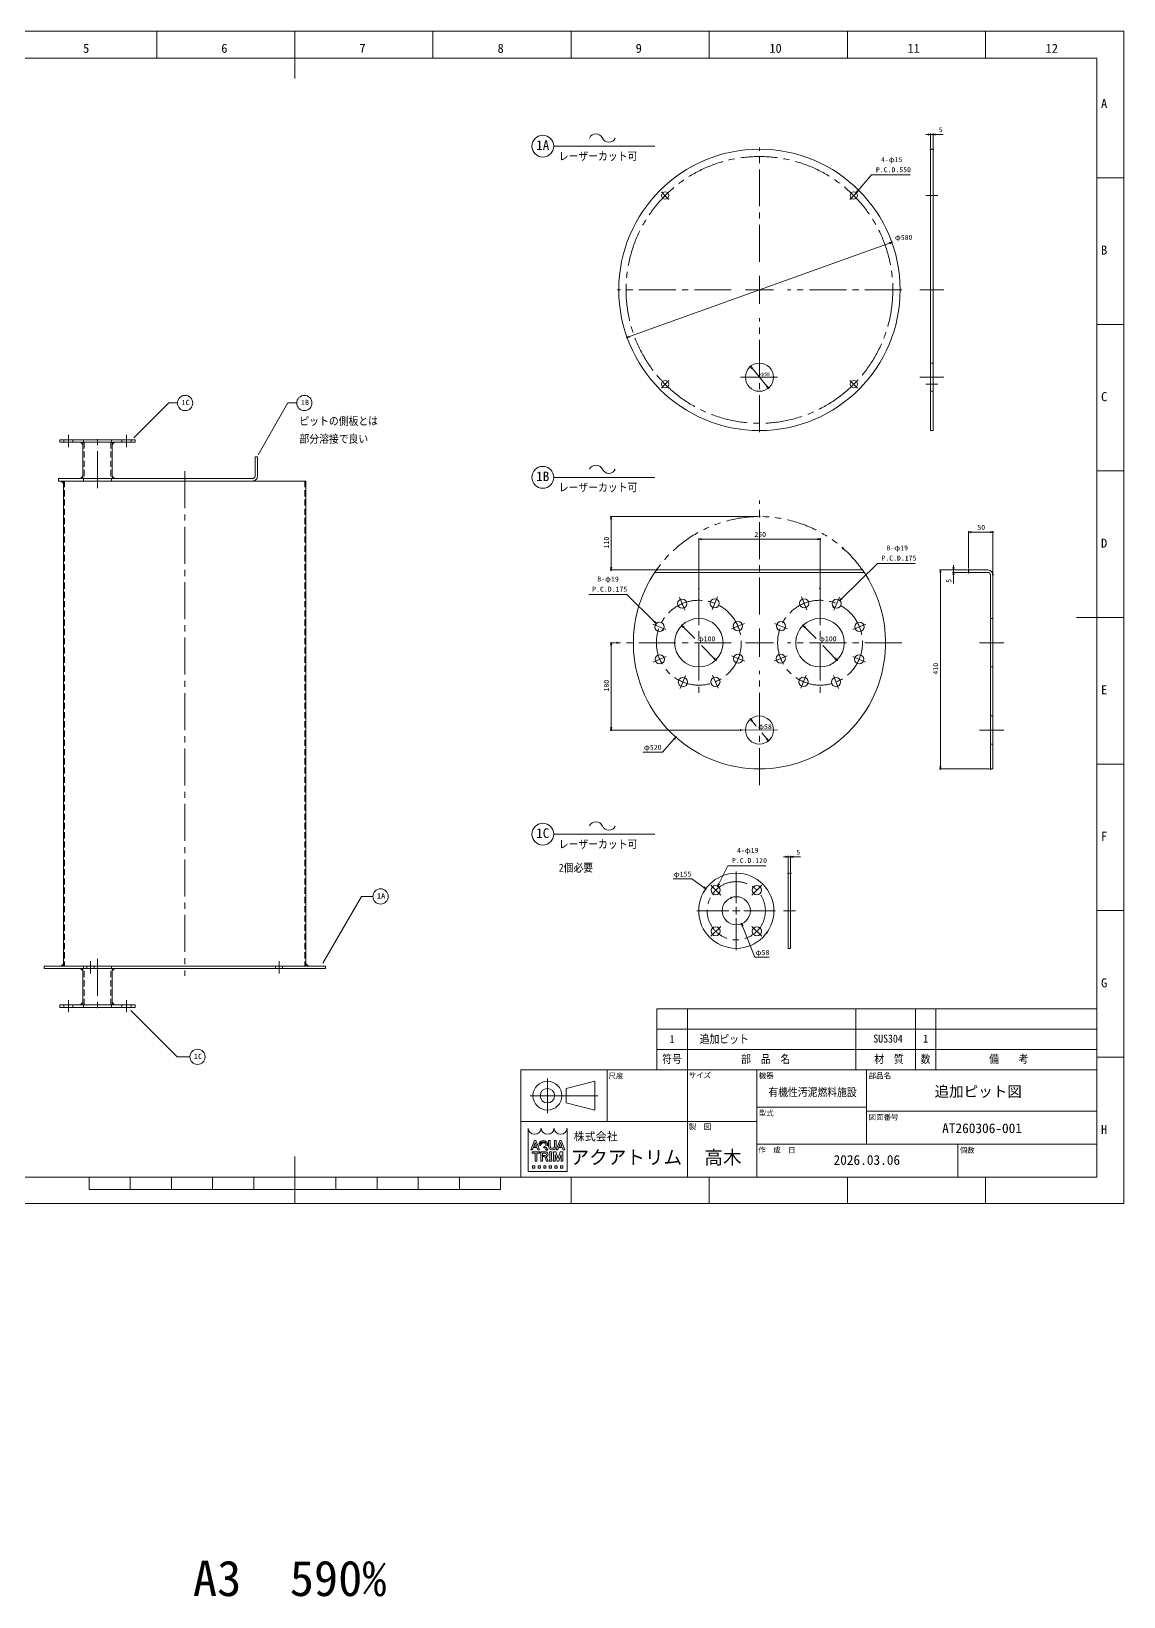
# Model space of a CAD drawing. Units: millimetres at full size. Extents: x -34906 to 7411, y -8440 to 3030.
# Drawn here: x -1126 to 1127, y -8321 to -5094 of the extents above; entities that cross this region are included whole.
import ezdxf
from ezdxf.enums import TextEntityAlignment as Align

# ---------------------------------------------------------------- set-up
doc = ezdxf.new("R2010")
doc.units = ezdxf.units.MM
doc.header["$LTSCALE"] = 4
doc.header["$PDMODE"] = 32
doc.header["$PDSIZE"] = 2
for name, pattern in [('USER1', [28.575, 19.05, -3.175, 3.175, -3.175]), ('USER3', [31.75, 15.875, -3.175, 3.175, -3.175, 3.175, -3.175]), ('USER4', [4.7625, 3.175, -1.5875])]:
    doc.linetypes.add(name, pattern=pattern)
for name, color, linetype, lineweight in [('0-1_Defpoints', 7, 'Continuous', 18), ('0-2_01_外形線', 7, 'Continuous', 18), ('0-3_04_中心線', 7, 'USER1', 9), ('0-4_06_文字', 7, 'Continuous', 9), ('0-5_07_寸法線', 7, 'Continuous', 9), ('0-6_02_細線', 5, 'Continuous', 18), ('0-7_99_図枠', 7, 'Continuous', 18), ('0-8_05_仮想線', 2, 'Continuous', 18), ('0-9_10_補助線', 8, 'Continuous', 18), ('0-A_03_かくれ線', 6, 'USER4', 18)]:
    doc.layers.add(name, color=color, linetype=linetype, lineweight=lineweight)
doc.layers.add('0-F_06_PHANTOM', color=4, linetype='Continuous')
doc.styles.add('ＭＳ ゴシック', font='')
doc.styles.get('ＭＳ ゴシック').set_extended_font_data('MS Gothic')

# ---------------------------------------------------------------- blocks, each defined once
blk = doc.blocks.new('AM_BALLOON1')
at = {"layer": '0-9_10_補助線', "color": 3, "lineweight": 9}
blk.add_circle((0, 0), 2.5, dxfattribs=at)

msp = doc.modelspace()

# ---------------------------------------------------------------- linework, layer by layer
at = {"layer": '0-1_Defpoints'}
msp.add_lwpolyline([(-2291.187, -7510.374), (1126.689, -7510.374), (1126.689, -5093.694), (-2291.187, -5093.694)], close=True, dxfattribs=at)
at = {"layer": '0-2_01_外形線'}
for p, q in [((-1069.293, -6020.711), (-669.293, -6020.711)), ((159.873, -6209.071), (591.497, -6209.071)), ((588.053, -6204.071), (163.317, -6204.071)), ((856.899, -6614.071), (856.899, -6214.071))]:
    msp.add_line(p, q, dxfattribs=at)
for points in [[(728.688, -5916.756), (733.688, -5916.756), (733.688, -5336.756), (728.688, -5336.756)], [(-1066.733, -5935.711), (-911.733, -5935.711), (-911.733, -5940.711), (-1066.733, -5940.711)], [(-1019.483, -5940.711), (-1019.483, -5945.711), (-1024.483, -5940.711)], [(-1019.483, -5940.711), (-958.983, -5940.711), (-958.983, -6015.711), (-1019.483, -6015.711)], [(-958.983, -5940.711), (-958.983, -5945.711), (-953.983, -5940.711)], [(-1059.293, -6020.711), (-1059.293, -6025.711), (-1064.293, -6020.711)], [(-1059.293, -7020.711), (-559.293, -7020.711), (-559.293, -6020.711), (-1059.293, -6020.711)], [(-1019.483, -6015.711), (-1019.483, -6010.711), (-1024.483, -6015.711)], [(-958.983, -6015.711), (-958.983, -6010.711), (-953.983, -6015.711)], [(434.976, -6984.076), (439.976, -6984.076), (439.976, -6829.076), (434.976, -6829.076)], [(-1099.293, -7025.711), (-519.293, -7025.711), (-519.293, -7020.711), (-1099.293, -7020.711)], [(-1059.293, -7020.711), (-1059.293, -7015.711), (-1064.293, -7020.711)], [(-1019.483, -7025.711), (-1019.483, -7030.711), (-1024.483, -7025.711)], [(-1019.483, -7100.711), (-958.983, -7100.711), (-958.983, -7025.711), (-1019.483, -7025.711)], [(-958.983, -7025.711), (-958.983, -7030.711), (-953.983, -7025.711)], [(-559.293, -7020.711), (-559.293, -7015.711), (-554.293, -7020.711)], [(-1019.483, -7100.711), (-1019.483, -7095.711), (-1024.483, -7100.711)], [(-958.983, -7100.711), (-958.983, -7095.711), (-953.983, -7100.711)], [(-1066.733, -7105.711), (-911.733, -7105.711), (-911.733, -7100.711), (-1066.733, -7100.711)]]:
    msp.add_lwpolyline(points, close=True, dxfattribs=at)
for points in [[(-659.293, -6010.711), (-659.293, -5970.711), (-664.293, -5970.711), (-664.293, -6010.711)], [(-669.293, -6015.711), (-1069.293, -6015.711), (-1069.293, -6020.711)], [(846.899, -6204.071), (806.899, -6204.071), (806.899, -6209.071), (846.899, -6209.071)], [(851.899, -6214.071), (851.899, -6614.071), (856.899, -6614.071)]]:
    msp.add_lwpolyline(points, dxfattribs=at)
for centre, radius in [((375.692, -5626.756), 290), ((181.238, -5432.301), 7.5), ((570.147, -5432.301), 7.5), ((375.692, -5806.756), 29), ((181.238, -5821.21), 7.5), ((570.147, -5821.21), 7.5), ((216.496, -6273.527), 9.5), ((283.463, -6272.942), 9.5), ((467.907, -6272.942), 9.5), ((534.874, -6273.527), 9.5), ((169.556, -6321.293), 9.5), ((250.685, -6354.071), 50), ((331.229, -6319.882), 9.5), ((420.141, -6319.882), 9.5), ((500.685, -6354.071), 50), ((581.814, -6321.293), 9.5), ((170.141, -6388.26), 9.5), ((331.814, -6386.849), 9.5), ((419.556, -6386.849), 9.5), ((581.229, -6388.26), 9.5), ((217.907, -6435.199), 9.5), ((284.874, -6434.615), 9.5), ((466.496, -6434.615), 9.5), ((533.463, -6435.199), 9.5), ((375.692, -6534.013), 29), ((327.919, -6906.576), 77.5), ((285.492, -6864.15), 9.5), ((370.345, -6864.15), 9.5), ((327.919, -6906.576), 29), ((285.492, -6949.003), 9.5), ((370.345, -6949.003), 9.5)]:
    msp.add_circle(centre, radius, dxfattribs=at)
for centre, radius, start, end in [((-669.293, -6010.711), 10, 270, 360), ((-669.293, -6010.711), 5, 270, 360), ((375.685, -6354.071), 260, 144.76558, 35.23442), ((846.899, -6214.071), 10, 0, 90), ((846.899, -6214.071), 5, 0, 90)]:
    msp.add_arc(centre, radius, start, end, dxfattribs=at)
at = {"layer": '0-3_04_中心線'}
for p, q in [((375.685, -5568.773), (375.685, -5333.273)), ((173.445, -5424.523), (180.163, -5431.241)), ((173.445, -5440.079), (180.163, -5433.362)), ((182.284, -5431.241), (189.001, -5424.523)), ((182.284, -5433.362), (189.001, -5440.079)), ((569.086, -5431.241), (562.368, -5424.523)), ((562.368, -5440.079), (569.086, -5433.362)), ((571.207, -5431.241), (577.925, -5424.523)), ((577.925, -5440.079), (571.207, -5433.362)), ((317.685, -5626.773), (82.185, -5626.773)), ((669.185, -5626.773), (433.685, -5626.773)), ((375.685, -5920.273), (375.685, -5684.773)), ((180.163, -5820.149), (173.445, -5813.432)), ((173.445, -5828.988), (180.163, -5822.271)), ((182.284, -5820.149), (189.001, -5813.432)), ((189.001, -5828.988), (182.284, -5822.271)), ((569.086, -5820.149), (562.368, -5813.432)), ((569.086, -5822.271), (562.368, -5828.988)), ((577.925, -5813.432), (571.207, -5820.149)), ((577.925, -5828.988), (571.207, -5822.271)), ((375.685, -6296.071), (375.685, -6060.571)), ((317.685, -6354.071), (82.185, -6354.071)), ((669.185, -6354.071), (433.685, -6354.071)), ((375.685, -6647.571), (375.685, -6412.071)), ((327.919, -6891.076), (327.919, -6825.576)), ((246.919, -6906.576), (312.419, -6906.576)), ((327.919, -6987.576), (327.919, -6922.076)), ((343.419, -6906.576), (408.919, -6906.576))]:
    msp.add_line(p, q, dxfattribs=at)
at = {"layer": '0-3_04_中心線', "linetype": 'Continuous'}
for p, q in [((180.693, -5431.771), (181.754, -5432.832)), ((180.693, -5432.832), (181.754, -5431.771)), ((569.616, -5432.832), (570.677, -5431.771)), ((570.677, -5432.832), (569.616, -5431.771)), ((375.685, -5655.773), (375.685, -5597.773)), ((404.685, -5626.773), (346.685, -5626.773)), ((180.693, -5821.74), (181.754, -5820.68)), ((181.754, -5821.74), (180.693, -5820.68)), ((570.677, -5821.74), (569.616, -5820.68)), ((570.677, -5820.68), (569.616, -5821.74)), ((404.685, -6354.071), (346.685, -6354.071)), ((375.685, -6383.071), (375.685, -6325.071)), ((327.919, -6914.326), (327.919, -6898.826)), ((320.169, -6906.576), (335.669, -6906.576))]:
    msp.add_line(p, q, dxfattribs=at)
at = {"layer": '0-3_04_中心線', "color": 1, "lineweight": 18}
for p, q in [((718.688, -5432.301), (743.688, -5432.301)), ((706.188, -5626.756), (756.188, -5626.756)), ((336.692, -5806.735), (414.692, -5806.776)), ((706.188, -5806.776), (756.188, -5806.776)), ((718.688, -5821.228), (743.688, -5821.228)), ((-1049.233, -5925.711), (-1049.233, -5950.711)), ((-989.233, -6035.711), (-989.233, -5925.711)), ((-929.233, -5925.711), (-929.233, -5950.711)), ((-809.293, -6000.711), (-809.293, -7040.711)), ((250.685, -6241.571), (250.685, -6466.571)), ((288.895, -6259.498), (278.031, -6286.386)), ((462.475, -6259.498), (473.339, -6286.386)), ((500.685, -6241.571), (500.685, -6466.571)), ((210.83, -6260.179), (222.162, -6286.874)), ((540.54, -6260.179), (529.208, -6286.874)), ((156.112, -6315.861), (183.001, -6326.725)), ((344.576, -6314.216), (317.882, -6325.547)), ((406.793, -6314.216), (433.488, -6325.547)), ((595.258, -6315.861), (568.369, -6326.725)), ((829.399, -6354.071), (879.399, -6354.071)), ((156.793, -6393.925), (183.488, -6382.594)), ((345.258, -6392.281), (318.369, -6381.417)), ((406.112, -6392.281), (433.001, -6381.417)), ((594.576, -6393.925), (567.882, -6382.594)), ((290.54, -6447.962), (279.208, -6421.268)), ((460.83, -6447.962), (472.162, -6421.268)), ((212.475, -6448.644), (223.339, -6421.755)), ((538.895, -6448.644), (528.031, -6421.755)), ((336.692, -6534.07), (414.692, -6533.956)), ((829.399, -6534.01), (879.399, -6534.01)), ((275.239, -6853.897), (295.745, -6874.403)), ((380.598, -6853.897), (360.092, -6874.403)), ((424.976, -6906.576), (449.976, -6906.576)), ((275.239, -6959.256), (295.745, -6938.75)), ((380.598, -6959.256), (360.092, -6938.75)), ((-1003.747, -7010.711), (-1003.747, -7035.711)), ((-989.233, -7005.711), (-989.233, -7115.711)), ((-614.839, -7010.711), (-614.839, -7035.711)), ((-1049.233, -7115.711), (-1049.233, -7090.711)), ((-929.233, -7115.711), (-929.233, -7090.711))]:
    msp.add_line(p, q, dxfattribs=at)
for centre, radius in [((375.685, -5626.773), 275.018), ((250.685, -6354.071), 87.5), ((500.685, -6354.071), 87.5), ((327.919, -6906.576), 60)]:
    msp.add_circle(centre, radius, dxfattribs=at)
at = {"layer": '0-4_06_文字'}
for points in [[(-913.97, -5931.406), (-842.349, -5859.784), (-823.882, -5859.784)], [(-658.12, -5966.54), (-596.485, -5859.784), (-578.018, -5859.784)], [(-524.316, -7014.295), (-445.012, -6876.936), (-421.22, -6876.936)], [(-920.074, -7112.403), (-824.928, -7207.549), (-798.686, -7207.549)]]:
    msp.add_lwpolyline(points, dxfattribs=at)
at = {"layer": '0-5_07_寸法線', "color": 3, "lineweight": 18}
for p, q in [((723.688, -5306.105), (718.688, -5306.105)), ((728.688, -5333.756), (728.688, -5304.105)), ((728.688, -5306.105), (733.688, -5306.105)), ((733.688, -5333.756), (733.688, -5304.105)), ((738.688, -5306.105), (754.155, -5306.105)), ((-48.476, -5330.473), (159.982, -5330.473)), ((643.919, -5530.426), (107.466, -5723.086)), ((360.349, -5788.316), (391.05, -5825.213)), ((-48.476, -6013.167), (159.982, -6013.167)), ((372.685, -6094.071), (67.85, -6094.071)), ((69.85, -6099.071), (69.85, -6199.071)), ((806.899, -6201.071), (806.899, -6123.86)), ((811.899, -6125.86), (851.899, -6125.86)), ((856.899, -6211.071), (856.899, -6123.86)), ((250.685, -6238.571), (250.685, -6138.432)), ((255.685, -6140.432), (495.685, -6140.432)), ((500.685, -6238.571), (500.685, -6138.432)), ((775.754, -6199.071), (775.754, -6194.071)), ((160.317, -6204.071), (67.85, -6204.071)), ((803.899, -6204.071), (746.642, -6204.071)), ((748.642, -6209.071), (748.642, -6609.071)), ((803.899, -6204.071), (773.754, -6204.071)), ((803.899, -6209.071), (773.754, -6209.071)), ((775.754, -6204.071), (775.754, -6209.071)), ((775.754, -6214.071), (775.754, -6232.242)), ((219.282, -6321.839), (242.39, -6345.557)), ((469.282, -6321.839), (492.39, -6345.557)), ((79.185, -6354.071), (67.85, -6354.071)), ((69.85, -6359.071), (69.85, -6529.07)), ((282.088, -6386.302), (256.03, -6359.557)), ((532.088, -6386.302), (506.03, -6359.557)), ((360.341, -6515.565), (368.936, -6525.893)), ((333.692, -6534.07), (67.85, -6534.07)), ((391.043, -6552.462), (380.585, -6539.893)), ((848.899, -6614.071), (746.642, -6614.071)), ((-48.476, -6748.66), (159.982, -6748.66)), ((429.976, -6795.681), (424.976, -6795.681)), ((434.976, -6826.076), (434.976, -6793.681)), ((434.976, -6795.681), (439.976, -6795.681)), ((439.976, -6826.076), (439.976, -6793.681)), ((444.976, -6795.681), (460.443, -6795.681))]:
    msp.add_line(p, q, dxfattribs=at)
at = {"layer": '0-5_07_寸法線'}
for p, q in [((728.688, -5306.105), (723.688, -5306.105)), ((733.688, -5306.105), (738.688, -5306.105)), ((575.037, -5426.615), (578.297, -5422.824)), ((648.625, -5528.736), (643.919, -5530.426)), ((102.76, -5724.776), (107.466, -5723.086)), ((357.151, -5784.472), (360.349, -5788.316)), ((394.249, -5829.056), (391.05, -5825.213)), ((69.85, -6094.071), (69.85, -6099.071)), ((806.899, -6125.86), (811.899, -6125.86)), ((856.899, -6125.86), (851.899, -6125.86)), ((250.685, -6140.432), (255.685, -6140.432)), ((500.685, -6140.432), (495.685, -6140.432)), ((69.85, -6204.071), (69.85, -6199.071)), ((748.642, -6204.071), (748.642, -6209.071)), ((775.754, -6204.071), (775.754, -6199.071)), ((775.754, -6209.071), (775.754, -6214.071)), ((541.633, -6266.851), (545.191, -6263.338)), ((162.797, -6314.617), (159.239, -6311.104)), ((215.793, -6318.258), (219.282, -6321.839)), ((465.793, -6318.258), (469.282, -6321.839)), ((69.85, -6354.071), (69.85, -6359.071)), ((285.577, -6389.883), (282.088, -6386.302)), ((535.577, -6389.883), (532.088, -6386.302)), ((357.143, -6511.721), (360.341, -6515.565)), ((69.85, -6534.07), (69.85, -6529.07)), ((203.208, -6548.626), (199.891, -6552.367)), ((394.241, -6556.305), (391.043, -6552.462)), ((748.642, -6614.071), (748.642, -6609.071)), ((434.976, -6795.681), (429.976, -6795.681)), ((439.976, -6795.681), (444.976, -6795.681)), ((265.019, -6861.301), (260.961, -6858.38)), ((289.775, -6855.67), (292.029, -6851.207)), ((338.715, -6933.492), (340.577, -6938.132))]:
    msp.add_line(p, q, dxfattribs=at)
for points in [[(723.688, -5304.765), (728.688, -5306.105), (723.688, -5307.445)], [(738.688, -5307.445), (733.688, -5306.105), (738.688, -5304.765)], [(579.313, -5423.698), (575.037, -5426.615), (577.282, -5421.951)], [(643.466, -5529.165), (648.625, -5528.736), (644.372, -5531.686)], [(107.918, -5724.346), (102.76, -5724.776), (107.013, -5721.825)], [(359.319, -5789.173), (357.151, -5784.472), (361.379, -5787.459)], [(392.08, -5824.356), (394.249, -5829.056), (390.021, -5826.07)], [(68.51, -6099.071), (69.85, -6094.071), (71.19, -6099.071)], [(811.899, -6127.199), (806.899, -6125.86), (811.899, -6124.52)], [(851.899, -6124.52), (856.899, -6125.86), (851.899, -6127.199)], [(255.685, -6141.771), (250.685, -6140.432), (255.685, -6139.092)], [(495.685, -6139.092), (500.685, -6140.432), (495.685, -6141.771)], [(71.19, -6199.071), (69.85, -6204.071), (68.51, -6199.071)], [(747.303, -6209.071), (748.642, -6204.071), (749.982, -6209.071)], [(777.094, -6199.071), (775.754, -6204.071), (774.414, -6199.071)], [(774.414, -6214.071), (775.754, -6209.071), (777.094, -6214.071)], [(546.132, -6264.291), (541.633, -6266.851), (544.25, -6262.385)], [(160.181, -6310.151), (162.797, -6314.617), (158.298, -6312.057)], [(218.322, -6322.774), (215.793, -6318.258), (220.242, -6320.905)], [(468.322, -6322.774), (465.793, -6318.258), (470.242, -6320.905)], [(68.51, -6359.071), (69.85, -6354.071), (71.19, -6359.071)], [(283.047, -6385.367), (285.577, -6389.883), (281.128, -6387.237)], [(533.047, -6385.367), (535.577, -6389.883), (531.128, -6387.237)], [(359.312, -6516.421), (357.143, -6511.721), (361.371, -6514.708)], [(71.19, -6529.07), (69.85, -6534.07), (68.51, -6529.07)], [(198.888, -6551.478), (203.208, -6548.626), (200.893, -6553.256)], [(392.073, -6551.605), (394.241, -6556.305), (390.013, -6553.319)], [(749.982, -6609.071), (748.642, -6614.071), (747.303, -6609.071)], [(429.976, -6794.342), (434.976, -6795.681), (429.976, -6797.021)], [(444.976, -6797.021), (439.976, -6795.681), (444.976, -6794.342)], [(261.744, -6857.292), (265.019, -6861.301), (260.178, -6859.467)], [(293.225, -6851.811), (289.775, -6855.67), (290.833, -6850.603)], [(339.333, -6938.631), (338.715, -6933.492), (341.82, -6937.633)]]:
    msp.add_lwpolyline(points, dxfattribs=at)
at = {"layer": '0-5_07_寸法線', "color": 3, "lineweight": 18}
for points in [[(686.515, -5389.899), (606.615, -5389.899), (578.297, -5422.824)], [(696.776, -6190.439), (619.009, -6190.439), (545.191, -6263.338)], [(24.218, -6254.563), (101.985, -6254.563), (159.239, -6311.104)], [(135.474, -6579.42), (175.908, -6579.42), (199.891, -6552.367)], [(198.092, -6840.695), (236.392, -6840.695), (260.961, -6858.38)], [(388.602, -6813.971), (310.835, -6813.971), (292.029, -6851.207)], [(396.056, -7002.234), (366.289, -7002.234), (340.577, -6938.132)]]:
    msp.add_lwpolyline(points, dxfattribs=at)
at = {"layer": '0-5_07_寸法線', "lineweight": 18}
for centre, start, end in [((38.613, -5319.699), 24.22764, 155.57578), ((65.194, -5307.683), 204.22764, 335.57578), ((38.613, -6002.393), 24.22764, 155.57578), ((65.194, -5990.377), 204.22764, 335.57578), ((38.613, -6737.886), 24.22764, 155.57578), ((65.194, -6725.87), 204.22764, 335.57578)]:
    msp.add_arc(centre, 14.585, start, end, dxfattribs=at)
at = {"layer": '0-5_07_寸法線'}
for p in [(733.688, -5306.105), (728.688, -5336.756), (733.688, -5336.756), (565.256, -5437.987), (575.037, -5426.615), (648.625, -5528.736), (102.76, -5724.776), (357.151, -5784.472), (394.249, -5829.056), (375.685, -6094.071), (856.899, -6125.86), (500.685, -6140.432), (548.162, -6159.516), (69.85, -6204.071), (163.317, -6204.071), (775.754, -6209.071), (806.899, -6204.071), (806.899, -6204.071), (806.899, -6204.071), (806.899, -6209.071), (856.899, -6214.071), (250.685, -6241.571), (500.685, -6241.571), (528.114, -6280.202), (541.633, -6266.851), (162.797, -6314.617), (215.793, -6318.258), (465.793, -6318.258), (82.185, -6354.071), (176.316, -6327.968), (285.577, -6389.883), (535.577, -6389.883), (357.143, -6511.721), (69.85, -6534.07), (203.208, -6548.626), (336.692, -6534.07), (394.241, -6556.305), (748.642, -6614.071), (851.899, -6614.071), (439.976, -6795.681), (434.976, -6829.076), (439.976, -6829.076), (265.019, -6861.301), (281.21, -6872.63), (289.775, -6855.67), (317.122, -6879.661), (338.715, -6933.492), (390.818, -6951.852)]:
    msp.add_point(p, dxfattribs=at)
at = {"layer": '0-6_02_細線'}
for p, q in [((164.296, -7234.835), (164.296, -7108.847)), ((164.296, -7108.847), (1071.532, -7108.847)), ((227.289, -7108.847), (227.289, -7234.835)), ((574.711, -7108.847), (574.711, -7234.835)), ((697.364, -7108.847), (697.364, -7234.835)), ((739.359, -7108.847), (739.359, -7234.835)), ((164.296, -7150.843), (1071.532, -7150.843)), ((164.296, -7192.839), (1071.532, -7192.839))]:
    msp.add_line(p, q, dxfattribs=at)
at = {"layer": '0-7_99_図枠'}
for p, q in [((-867.072, -5148.851), (-867.072, -5093.694)), ((-582.249, -5093.694), (-582.249, -5191.279)), ((-297.426, -5148.851), (-297.426, -5093.694)), ((-12.603, -5148.851), (-12.603, -5093.694)), ((272.22, -5148.851), (272.22, -5093.694)), ((272.22, -5148.851), (272.22, -5093.694)), ((557.043, -5148.851), (557.043, -5093.694)), ((841.866, -5148.851), (841.866, -5093.694)), ((1126.689, -5395.809), (1071.532, -5395.809)), ((1126.689, -5697.925), (1071.532, -5697.925)), ((1126.689, -6000.041), (1071.532, -6000.041)), ((1126.689, -6302.157), (1029.103, -6302.157)), ((1126.689, -6604.273), (1071.532, -6604.273)), ((1126.689, -6906.389), (1071.532, -6906.389)), ((1126.689, -7208.504), (1071.532, -7208.504)), ((-61.523, -7323.51), (-61.523, -7252.23)), ((61.732, -7340.906), (61.732, -7234.835)), ((227.203, -7455.463), (227.203, -7234.835)), ((370.174, -7455.463), (370.174, -7234.835)), ((596.746, -7234.835), (596.746, -7387.577)), ((-97.163, -7287.87), (42.427, -7287.87)), ((370.174, -7311.206), (596.746, -7311.206)), ((596.746, -7319.692), (1071.532, -7319.692)), ((370.174, -7340.906), (-116.468, -7340.906)), ((-92.2, -7399.552), (-86.812, -7384.42)), ((-88.405, -7380.34), (-85.219, -7380.34)), ((-84.267, -7391.567), (-86.812, -7384.42)), ((-77.974, -7399.46), (-85.219, -7380.34)), ((-78.794, -7388.794), (-78.794, -7391.099)), ((-75.592, -7389.02), (-75.592, -7390.864)), ((-64.321, -7389.02), (-64.321, -7390.864)), ((-61.119, -7388.794), (-61.119, -7391.099)), ((-59.343, -7391.794), (-59.343, -7380.34)), ((-55.885, -7380.34), (-59.343, -7380.34)), ((-55.885, -7391.099), (-55.885, -7380.34)), ((-43.205, -7391.794), (-43.205, -7380.34)), ((-39.95, -7399.552), (-34.562, -7384.42)), ((-36.155, -7380.34), (-32.969, -7380.34)), ((-32.017, -7391.567), (-34.562, -7384.42)), ((-25.724, -7399.46), (-32.969, -7380.34)), ((370.174, -7387.577), (1071.532, -7387.577)), ((784.989, -7387.577), (784.989, -7455.463)), ((-582.249, -7510.374), (-582.249, -7413.035)), ((-95.649, -7399.552), (-95.649, -7399.46)), ((-95.649, -7399.552), (-92.2, -7399.552)), ((-93.157, -7403.395), (-77.403, -7403.395)), ((-93.157, -7403.395), (-93.157, -7406.084)), ((-93.157, -7406.084), (-87.393, -7406.084)), ((-90.32, -7394.487), (-89.28, -7391.567)), ((-90.32, -7394.487), (-83.227, -7394.487)), ((-89.28, -7391.567), (-84.267, -7391.567)), ((-87.009, -7422.607), (-87.009, -7406.469)), ((-83.551, -7422.607), (-83.551, -7406.469)), ((-83.167, -7406.084), (-77.403, -7406.084)), ((-77.974, -7399.552), (-77.974, -7399.46)), ((-77.403, -7403.395), (-77.403, -7406.084)), ((-75.213, -7403.395), (-75.213, -7422.607)), ((-75.213, -7403.395), (-66.375, -7403.395)), ((-71.755, -7406.084), (-65.914, -7406.084)), ((-71.639, -7413.502), (-71.639, -7410.813)), ((-71.639, -7410.813), (-65.914, -7410.813)), ((-71.639, -7413.502), (-67.866, -7413.502)), ((-69.211, -7394.459), (-67.51, -7392.652)), ((-69.211, -7394.459), (-67.643, -7395.986)), ((-67.51, -7392.652), (-60.393, -7398.516)), ((-66.441, -7414.465), (-63.516, -7422.607)), ((-65.458, -7394.251), (-62.982, -7396.291)), ((-65.288, -7398.277), (-62.617, -7400.877)), ((-63.099, -7414.345), (-59.789, -7422.453)), ((-62.617, -7400.877), (-60.393, -7398.516)), ((-56.875, -7403.395), (-52.648, -7403.395)), ((-56.875, -7403.395), (-56.875, -7406.084)), ((-56.875, -7422.607), (-56.875, -7419.917)), ((-56.491, -7419.533), (-56.491, -7406.469)), ((-53.032, -7419.533), (-53.032, -7406.469)), ((-52.648, -7403.395), (-52.648, -7406.084)), ((-50.697, -7399.552), (-51.85, -7399.552)), ((-49.186, -7403.395), (-44.168, -7403.395)), ((-41.309, -7422.607), (-45.731, -7409.158)), ((-39.58, -7417.348), (-44.168, -7403.395)), ((-43.399, -7399.552), (-43.399, -7399.46)), ((-43.399, -7399.552), (-39.95, -7399.552)), ((-39.58, -7417.348), (-34.992, -7403.395)), ((-38.07, -7394.487), (-37.03, -7391.567)), ((-38.07, -7394.487), (-30.977, -7394.487)), ((-37.851, -7422.607), (-33.429, -7409.158)), ((-37.03, -7391.567), (-32.017, -7391.567)), ((-29.971, -7403.395), (-34.992, -7403.395)), ((-25.724, -7399.552), (-25.724, -7399.46)), ((-92.194, -7432.668), (-92.194, -7437.279)), ((-87.009, -7422.607), (-83.551, -7422.607)), ((-80.667, -7432.668), (-80.667, -7437.279)), ((-69.14, -7432.668), (-69.14, -7437.279)), ((-63.516, -7422.607), (-59.789, -7422.607)), ((-59.789, -7422.453), (-59.789, -7422.607)), ((-57.613, -7432.668), (-57.613, -7437.279)), ((-46.086, -7432.668), (-46.086, -7437.279)), ((-41.309, -7422.607), (-37.851, -7422.607)), ((-29.948, -7432.668), (-29.948, -7437.279)), ((-1006.535, -7480.92), (-1006.535, -7455.463)), ((-1006.535, -7480.92), (-157.964, -7480.92)), ((-921.678, -7480.92), (-921.678, -7455.463)), ((-836.821, -7480.92), (-836.821, -7455.463)), ((-751.964, -7480.92), (-751.964, -7455.463)), ((-667.106, -7480.92), (-667.106, -7455.463)), ((-497.392, -7480.92), (-497.392, -7455.463)), ((-412.535, -7480.92), (-412.535, -7455.463)), ((-327.678, -7480.92), (-327.678, -7455.463)), ((-242.821, -7480.92), (-242.821, -7455.463)), ((-157.964, -7480.92), (-157.964, -7455.463)), ((-12.603, -7510.374), (-12.603, -7455.463)), ((272.22, -7510.62), (272.22, -7455.463)), ((272.22, -7510.374), (272.22, -7455.463)), ((557.043, -7510.374), (557.043, -7455.463)), ((841.866, -7510.374), (841.866, -7455.463))]:
    msp.add_line(p, q, dxfattribs=at)
for points in [[(-2125.886, -7455.463), (1071.532, -7455.463), (1071.532, -5148.851), (-2125.886, -5148.851)], [(-116.468, -7455.463), (1071.532, -7455.463), (1071.532, -7234.835), (-116.468, -7234.835)], [(-22.913, -7273.02), (36.487, -7258.17), (36.487, -7317.57), (-22.913, -7302.72)]]:
    msp.add_lwpolyline(points, close=True, dxfattribs=at)
for points in [[(-20.726, -7355.436), (-20.726, -7444.195), (-101.416, -7444.195), (-101.416, -7355.436)], [(-95.649, -7399.552), (-95.649, -7399.46), (-88.405, -7380.34)], [(-46.663, -7391.099), (-46.663, -7380.34), (-43.205, -7380.34)], [(-43.399, -7399.552), (-43.399, -7399.46), (-36.155, -7380.34)], [(-77.974, -7399.552), (-81.423, -7399.552), (-83.227, -7394.487)], [(-75.213, -7422.607), (-71.755, -7422.607), (-71.755, -7406.084)], [(-56.875, -7422.607), (-52.648, -7422.607), (-52.648, -7419.917)], [(-49.186, -7403.395), (-49.186, -7422.607), (-45.728, -7422.607), (-45.731, -7409.158)], [(-33.429, -7409.158), (-33.429, -7422.607), (-29.971, -7422.607), (-29.971, -7403.395)], [(-25.724, -7399.552), (-29.173, -7399.552), (-30.977, -7394.487)], [(-92.194, -7432.668), (-87.584, -7432.668), (-87.584, -7437.279), (-92.194, -7437.279)], [(-80.667, -7432.668), (-76.056, -7432.668), (-76.056, -7437.279), (-80.667, -7437.279)], [(-69.14, -7432.668), (-64.529, -7432.668), (-64.529, -7437.279), (-69.14, -7437.279)], [(-57.613, -7432.668), (-53.002, -7432.668), (-53.002, -7437.279), (-57.613, -7437.279)], [(-46.086, -7432.668), (-41.475, -7432.668), (-41.475, -7437.279), (-46.086, -7437.279)], [(-29.948, -7432.668), (-34.559, -7432.668), (-34.559, -7437.279), (-29.948, -7437.279)]]:
    msp.add_lwpolyline(points, dxfattribs=at)
for radius in [29.7, 14.85]:
    msp.add_circle((-61.523, -7287.87), radius, dxfattribs=at)
for centre, radius, start, end in [((-101.416, -7355.821), 0.384, 0, 90), ((-74.519, -7355.821), 0.384, 0, 180), ((-74.519, -7355.821), 0.384, 0, 90), ((-47.623, -7355.821), 0.384, 0, 180), ((-20.726, -7355.821), 0.384, 90, 180), ((-87.393, -7406.469), 0.384, 0, 90), ((-83.167, -7406.469), 0.384, 90, 180), ((-67.866, -7415.039), 1.537, 21.9283, 90), ((-65.997, -7408.449), 2.366, 271.99706, 88.00294), ((-65.424, -7415.298), 2.512, 22.27295, 58.55311), ((-51.22, -7391.447), 8.13, 182.45003, 265.55526), ((-56.875, -7406.469), 0.384, 0, 90), ((-56.875, -7419.533), 0.384, 270, 0), ((-49.025, -7391.189), 6.86, 179.25279, 218.96457), ((-51.274, -7389.9), 6.396, 241.15773, 298.84227), ((-52.648, -7406.469), 0.384, 90, 180), ((-52.648, -7419.533), 0.384, 180, 270), ((-51.327, -7391.447), 8.13, 274.44474, 357.54997), ((-53.522, -7391.189), 6.86, 321.03543, 0.74721)]:
    msp.add_arc(centre, radius, start, end, dxfattribs=at)
for centre, major_axis, ratio, start_param, end_param in [((-87.968, -7355.821), (-13.064, 0), 0.882353, 6.28318531, 9.42477796), ((-61.071, -7355.821), (-13.064, 0), 0.882353, 6.28318531, 9.42477796), ((-34.174, -7355.821), (-13.064, 0), 0.882353, 6.28318531, 9.42477796), ((-69.956, -7388.794), (-8.837, 0), 0.956522, 3.14159265, 6.28318531), ((-69.956, -7391.099), (-8.837, 0), 0.956522, 4.15591475, 6.28318531), ((-69.956, -7389.02), (5.635, 0), 0.994718, 6.28318531, 9.42477796), ((-69.956, -7390.873), (5.635, 0), 0.995036, 1.14769271, 3.14159265), ((-69.956, -7390.873), (5.635, 0), 0.995036, 6.28318531, 6.92970349), ((-69.956, -7391.099), (-8.837, 0), 0.956522, 3.14159265, 3.80298072), ((-66.375, -7408.449), (-6.202, 0), 0.81482, 1.94406945, 4.71238898)]:
    msp.add_ellipse(centre, major_axis=major_axis, ratio=ratio, start_param=start_param, end_param=end_param, dxfattribs=at)
at = {"layer": '0-8_05_仮想線', "linetype": 'USER3'}
msp.add_arc((375.685, -6354.071), 260, 35.23442, 144.76558, dxfattribs=at)
at = {"layer": '0-A_03_かくれ線'}
for p, q in [((728.688, -5777.756), (733.688, -5777.756)), ((728.688, -5835.756), (733.688, -5835.756)), ((-1058.733, -5940.711), (-1058.733, -5935.711)), ((-1039.733, -5940.711), (-1039.733, -5935.711)), ((-1018.233, -5935.711), (-1018.233, -5940.711)), ((-960.233, -5935.711), (-960.233, -5940.711)), ((-938.733, -5940.711), (-938.733, -5935.711)), ((-919.733, -5940.711), (-919.733, -5935.711)), ((-1016.683, -5940.711), (-1016.683, -6015.711)), ((-961.783, -5940.711), (-961.783, -6015.711)), ((-1057.293, -6020.711), (-1057.293, -7020.711)), ((-1018.233, -6015.711), (-1018.233, -6020.711)), ((-960.233, -6015.711), (-960.233, -6020.711)), ((-561.293, -6020.711), (-561.293, -7020.711)), ((851.899, -6304.071), (856.899, -6304.071)), ((851.899, -6404.071), (856.899, -6404.071)), ((851.899, -6505.01), (856.899, -6505.01)), ((851.899, -6563.01), (856.899, -6563.01)), ((-1018.233, -7025.711), (-1018.233, -7020.711)), ((-1016.683, -7100.711), (-1016.683, -7025.711)), ((-1011.247, -7020.711), (-1011.247, -7025.711)), ((-996.247, -7020.711), (-996.247, -7025.711)), ((-961.783, -7100.711), (-961.783, -7025.711)), ((-960.233, -7025.711), (-960.233, -7020.711)), ((-622.339, -7020.711), (-622.339, -7025.711)), ((-607.339, -7020.711), (-607.339, -7025.711)), ((-1058.733, -7100.711), (-1058.733, -7105.711)), ((-1039.733, -7100.711), (-1039.733, -7105.711)), ((-1018.233, -7105.711), (-1018.233, -7100.711)), ((-960.233, -7105.711), (-960.233, -7100.711)), ((-938.733, -7100.711), (-938.733, -7105.711)), ((-919.733, -7100.711), (-919.733, -7105.711))]:
    msp.add_line(p, q, dxfattribs=at)

# ---------------------------------------------------------------- block references
at = {"layer": '0-4_06_文字'}
for p, xscale, yscale in [((-71.001, -5330.455), 8.999455, 8.999455), ((-808.48, -5859.919), 6.299618, 6.299618), ((-562.616, -5859.919), 6.299618, 6.299618), ((-71.001, -6013.149), 8.999455, 8.999455), ((-71.001, -6748.642), 8.999455, 8.999455), ((-405.471, -6877.071), 6.299618, 6.299618), ((-782.938, -7207.684), 6.299618, 6.299618)]:
    msp.add_blockref('AM_BALLOON1', p, dxfattribs=dict(at, xscale=xscale, yscale=yscale))

# ---------------------------------------------------------------- texts
at = {"layer": '0-4_06_文字', "color": 134, "style": 'ＭＳ ゴシック'}
for s, height, p in [('1A', 19.79, (-84.532, -5344.231)), ('1C', 11, (-816.002, -5867.613)), ('1B', 11, (-570.138, -5867.613)), ('1B', 19.79, (-84.532, -6026.924)), ('1C', 19.79, (-84.532, -6762.417)), ('1A', 11, (-412.993, -6884.765)), ('1C', 11, (-790.46, -7215.378))]:
    msp.add_text(s, height=height, dxfattribs=at).set_placement(p, align=Align.BOTTOM_LEFT)
at = {"layer": '0-4_06_文字', "style": 'ＭＳ ゴシック', "width": 0.9}
for s, p in [('レーザーカット可', (-38.114, -5364.361)), ('ピットの側板とは', (-572.801, -5910.301)), ('部分溶接で良い', (-572.801, -5947.105)), ('レーザーカット可', (-38.114, -6047.055)), ('レーザーカット可', (-38.114, -6782.548)), ('2個必要', (-38.114, -6831.037)), ('1', (190.377, -7184.263)), ('追加ピット', (252.567, -7184.263)), ('SUS304', (610.498, -7183.341)), ('1', (713.232, -7183.341)), ('符号', (175.19, -7225.492)), ('部\u3000品\u3000名', (337.833, -7225.492)), ('材\u3000質', (612.341, -7225.492)), ('数', (708.169, -7225.492)), ('備\u3000\u3000考', (849.161, -7225.492)), ('有機性汚泥燃料施設', (393.986, -7293.901))]:
    msp.add_text(s, height=16.5, dxfattribs=at).set_placement(p, align=Align.BOTTOM_LEFT)
at = {"layer": '0-5_07_寸法線', "style": 'ＭＳ ゴシック'}
for s, height, p in [('5', 10.26, (745.422, -5304.605)), ('4-φ15', 10.26, (626.315, -5366.232)), ('P.C.D.550', 10.26, (615.815, -5387.232)), ('φ580', 10.26, (654.947, -5526.613)), ('φ58', 7.331, (376.923, -5806.021)), ('250', 10.26, (365.185, -6138.932)), ('50', 10.26, (824.899, -6124.36)), ('8-φ19', 10.26, (637.643, -6166.773)), ('P.C.D.175', 10.26, (627.143, -6187.773)), ('8-φ19', 10.26, (41.352, -6230.896)), ('P.C.D.175', 10.26, (30.852, -6251.896)), ('φ100', 10.26, (248.549, -6354.158)), ('φ100', 10.26, (498.549, -6354.158)), ('φ58', 10.26, (372.916, -6535.27)), ('φ520', 10.26, (137.441, -6577.92)), ('P.C.D.120', 10.26, (318.968, -6811.305)), ('4-φ19', 10.26, (329.468, -6790.305)), ('5', 10.26, (451.71, -6794.181)), ('φ155', 10.26, (198.992, -6839.195)), ('φ58', 10.26, (367.923, -7000.734))]:
    msp.add_text(s, height=height, dxfattribs=at).set_placement(p, align=Align.BOTTOM_LEFT)
for s, p in [('110', (68.35, -6159.571)), ('5', (774.254, -6230.509)), ('410', (747.142, -6419.571)), ('180', (68.35, -6454.571))]:
    msp.add_text(s, height=10.26, rotation=90, dxfattribs=at).set_placement(p, align=Align.BOTTOM_LEFT)
at = {"layer": '0-7_99_図枠', "style": 'ＭＳ ゴシック'}
for s, height, p in [('5', 18.66, (-1018.741, -5143.644)), ('6', 18.66, (-733.918, -5143.644)), ('7', 18.66, (-449.095, -5143.644)), ('8', 18.66, (-164.272, -5143.644)), ('9', 18.66, (120.551, -5143.644)), ('10', 18.66, (396.117, -5143.644)), ('11', 18.66, (680.94, -5143.644)), ('12', 18.66, (965.763, -5143.644)), ('A', 18.66, (1080.017, -5257.48)), ('B', 18.66, (1080.017, -5559.596)), ('C', 18.66, (1080.017, -5861.712)), ('D', 18.66, (1080.017, -6163.828)), ('E', 18.66, (1080.017, -6465.943)), ('F', 18.66, (1080.017, -6768.059)), ('G', 18.66, (1080.017, -7070.175)), ('尺度', 11, (64.423, -7255.62)), ('サイズ', 11, (229.894, -7254.501)), ('機器', 11, (374.252, -7255.372)), ('部品名', 11, (600.823, -7255.372)), ('追加ピット図', 21.99, (736.721, -7296.73)), ('型式', 11, (374.252, -7332.493)), ('製\u3000図', 11, (229.894, -7360.573)), ('図面番号', 11, (600.823, -7340.979)), ('AT260306-001', 20.16, (752.383, -7371.029)), ('H', 18.66, (1080.017, -7372.291)), ('株式会社', 16.63, (-7.319, -7385.355)), ('アクアトリム', 28.08, (-13.73, -7437.34)), ('高木', 28.08, (262.236, -7437.34)), ('作\u3000成\u3000日', 11, (373.217, -7408.685)), ('2026.03.06', 20.16, (528.5, -7436.443)), ('個数', 11, (788.551, -7409.1))]:
    msp.add_text(s, height=height, dxfattribs=at).set_placement(p, align=Align.BOTTOM_LEFT)
at = {"layer": '0-F_06_PHANTOM', "style": 'ＭＳ ゴシック'}
msp.add_text('A3\u3000590%', height=73.31, dxfattribs=at).set_placement((-792.42, -8341.269), align=Align.BOTTOM_LEFT)

doc.saveas('drawing.dxf')
